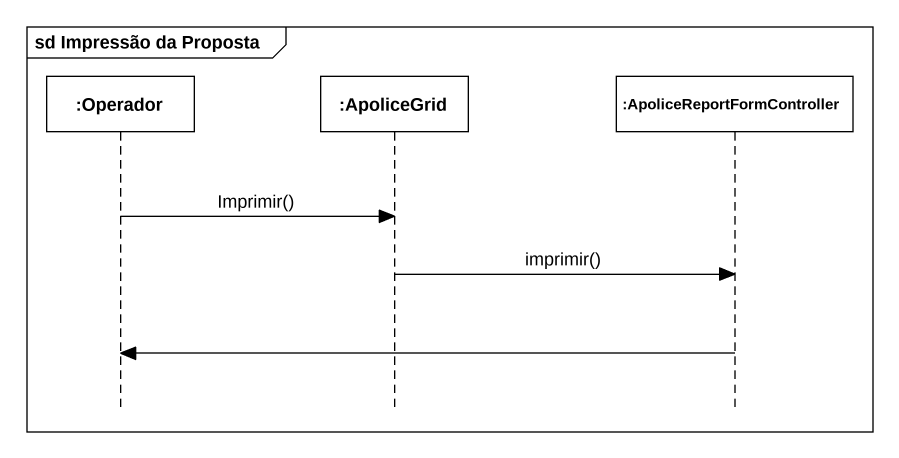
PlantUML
@startuml
mainframe sd Impressão da Proposta
hide footbox
participant ":Operador" as Operador
participant ":ApoliceGrid" as ApoliceGrid
participant ":ApoliceReportFormController" as ApoliceReportFormController

Operador -> ApoliceGrid : Imprimir()
ApoliceGrid -> ApoliceReportFormController : imprimir()
ApoliceReportFormController -> Operador
@enduml
